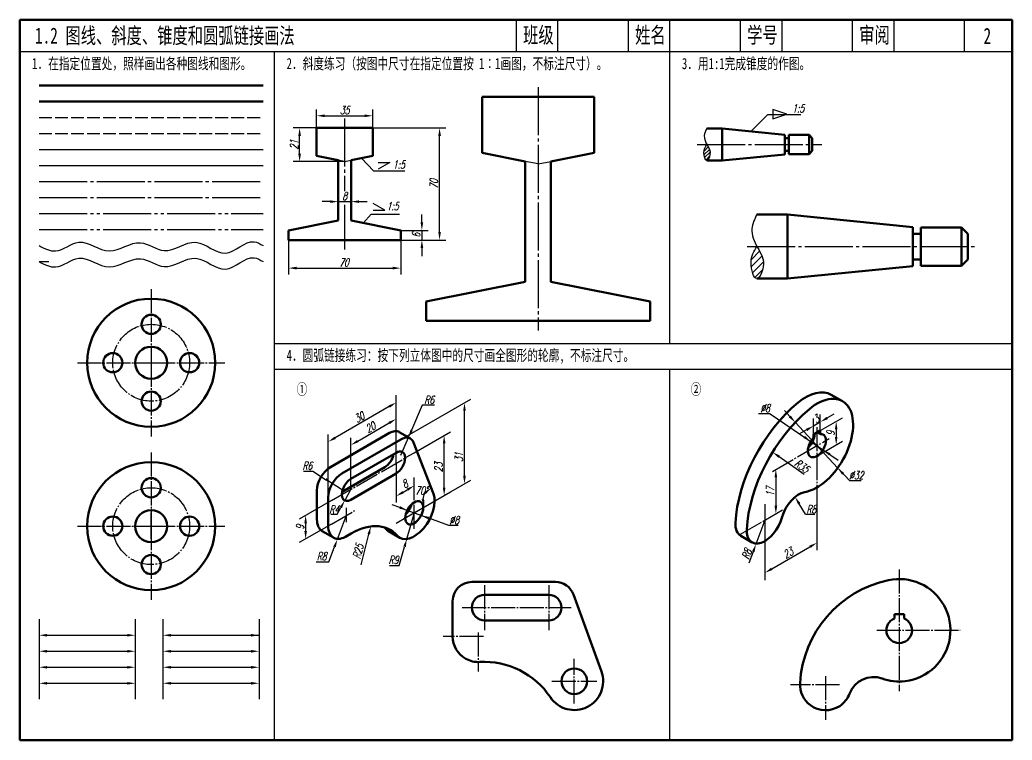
# Model space of a CAD drawing. Header units: millimetres. Extents: x 0 to 1965, y 254 to 841.
# Drawn here: x 360 to 670, y 254.2 to 479.2 of the extents above; entities that cross this region are included whole.
import ezdxf

# ---------------------------------------------------------------- set-up
doc = ezdxf.new("R2010")
doc.units = ezdxf.units.MM
doc.header["$PDMODE"] = 33
doc.header["$PDSIZE"] = 1.5
for name, pattern in [('myCENTER', [18, 15, -1, 1, -1]), ('myHIDDEN', [5, 4, -1]), ('myPHANTOM', [20, 15, -1, 1, -1, 1, -1])]:
    doc.linetypes.add(name, pattern=pattern)
doc.layers.get('Defpoints').update_dxf_attribs({"lineweight": 20})
for name, color, linetype, lineweight in [('中心线', 7, 'myCENTER', 25), ('剖面线', 7, 'Continuous', 25), ('双点画线', 7, 'myPHANTOM', 25), ('尺寸', 7, 'Continuous', 25), ('标注', 7, 'Continuous', 25), ('标题文字', 7, 'Continuous', 25), ('答案中心线', 1, 'myCENTER', 25), ('答案双点画线', 1, 'myPHANTOM', 25), ('答案粗实线', 1, 'Continuous', 50), ('答案细实线', 1, 'Continuous', 25), ('答案虚线', 1, 'myHIDDEN', 25), ('粗实线', 7, 'Continuous', 50), ('细实线', 7, 'Continuous', 25), ('虚线', 7, 'myHIDDEN', 25)]:
    doc.layers.add(name, color=color, linetype=linetype, lineweight=lineweight)
doc.styles.add('尺寸文字1-2.5号', font='txt.shx', dxfattribs={"width": 0.7, "oblique": 15, "height": 2.5})
doc.styles.add('标题汉字1-5号', font='SimSun.ttf', dxfattribs={"width": 0.7, "height": 5})
doc.styles.add('标题汉字2-3.5号', font='SimSun.ttf', dxfattribs={"width": 0.7, "height": 3.5})
doc.dimstyles.new('尺寸25', dxfattribs={"dimtxt": 2.5, "dimasz": 2.5, "dimexe": 2, "dimexo": 0, "dimgap": 0.5, "dimtad": 1, "dimdec": 0, "dimdsep": 46, "dimtxsty": '尺寸文字1-2.5号', "dimcen": 0, "dimadec": 0, "dimazin": 0, "dimtfac": 1, "dimtdec": 0, "dimtmove": 0, "dimatfit": 3, "dimfxl": 0, "dimarcsym": 0})

# ---------------------------------------------------------------- blocks, each defined once
blk = doc.blocks.new('*D2')
at = {"layer": 'Defpoints', "color": 0}
for p in [(470.26, 449.27), (452.76, 445.46), (470.26, 445.46)]:
    blk.add_point(p, dxfattribs=at)
at = {"layer": '尺寸', "color": 0, "lineweight": -2}
for p, q in [((452.76, 445.46), (452.76, 451.27)), ((470.26, 445.46), (470.26, 451.27)), ((455.26, 449.27), (467.76, 449.27))]:
    blk.add_line(p, q, dxfattribs=at)
at = {"layer": '尺寸', "color": 0}
for points in [[(455.26, 449.69), (455.26, 448.86), (452.76, 449.27)], [(467.76, 449.69), (467.76, 448.86), (470.26, 449.27)]]:
    blk.add_solid(points, dxfattribs=at)
at = {"layer": '尺寸', "color": 0, "insert": (461.51, 451.02), "char_height": 2.5, "attachment_point": 5, "style": '尺寸文字1-2.5号'}
blk.add_mtext('35', dxfattribs=at)
blk = doc.blocks.new('*D3')
at = {"layer": 'Defpoints', "color": 0}
for p in [(479.01, 413.46), (479.01, 410.46), (485.63, 410.46)]:
    blk.add_point(p, dxfattribs=at)
at = {"layer": '尺寸', "color": 0, "lineweight": -2}
for p, q in [((485.63, 415.96), (485.63, 418.46)), ((479.01, 413.46), (487.63, 413.46)), ((485.63, 413.46), (485.63, 410.46)), ((479.01, 410.46), (487.63, 410.46)), ((485.63, 407.96), (485.63, 405.46))]:
    blk.add_line(p, q, dxfattribs=at)
at = {"layer": '尺寸', "color": 0}
for points in [[(485.22, 415.96), (486.05, 415.96), (485.63, 413.46)], [(485.22, 407.96), (486.05, 407.96), (485.63, 410.46)]]:
    blk.add_solid(points, dxfattribs=at)
at = {"layer": '尺寸', "color": 0, "insert": (483.88, 411.96), "char_height": 2.5, "attachment_point": 5, "rotation": 90, "style": '尺寸文字1-2.5号'}
blk.add_mtext('6', dxfattribs=at)
blk = doc.blocks.new('*D1')
at = {"layer": 'Defpoints', "color": 0}
for p in [(470.26, 445.46), (491.16, 445.46), (487.63, 410.46)]:
    blk.add_point(p, dxfattribs=at)
at = {"layer": '尺寸', "color": 0, "lineweight": -2}
for p, q in [((470.26, 445.46), (493.16, 445.46)), ((491.16, 412.96), (491.16, 442.96)), ((487.63, 410.46), (493.16, 410.46))]:
    blk.add_line(p, q, dxfattribs=at)
at = {"layer": '尺寸', "color": 0}
for points in [[(490.75, 442.96), (491.58, 442.96), (491.16, 445.46)], [(490.75, 412.96), (491.58, 412.96), (491.16, 410.46)]]:
    blk.add_solid(points, dxfattribs=at)
at = {"layer": '尺寸', "color": 0, "insert": (489.41, 427.96), "char_height": 2.5, "attachment_point": 5, "rotation": 90, "style": '尺寸文字1-2.5号'}
blk.add_mtext('70', dxfattribs=at)
blk = doc.blocks.new('*D4')
at = {"layer": 'Defpoints', "color": 0}
for p in [(447.44, 445.46), (452.76, 445.46), (461.51, 434.96)]:
    blk.add_point(p, dxfattribs=at)
at = {"layer": '尺寸', "color": 0, "lineweight": -2}
for p, q in [((452.76, 445.46), (445.44, 445.46)), ((447.44, 437.46), (447.44, 442.96)), ((461.51, 434.96), (445.44, 434.96))]:
    blk.add_line(p, q, dxfattribs=at)
at = {"layer": '尺寸', "color": 0}
for points in [[(447.02, 442.96), (447.86, 442.96), (447.44, 445.46)], [(447.02, 437.46), (447.86, 437.46), (447.44, 434.96)]]:
    blk.add_solid(points, dxfattribs=at)
at = {"layer": '尺寸', "color": 0, "insert": (445.69, 440.21), "char_height": 2.5, "attachment_point": 5, "rotation": 90, "style": '尺寸文字1-2.5号'}
blk.add_mtext('21', dxfattribs=at)
blk = doc.blocks.new('*D5')
at = {"layer": 'Defpoints', "color": 0}
for p in [(463.51, 422.45), (459.51, 416.56), (463.51, 416.56)]:
    blk.add_point(p, dxfattribs=at)
at = {"layer": '尺寸', "color": 0, "lineweight": -2}
for p, q in [((457.01, 422.45), (454.51, 422.45)), ((459.51, 416.56), (459.51, 424.45)), ((459.51, 422.45), (463.51, 422.45)), ((463.51, 416.56), (463.51, 424.45)), ((466.01, 422.45), (468.51, 422.45))]:
    blk.add_line(p, q, dxfattribs=at)
at = {"layer": '尺寸', "color": 0}
for points in [[(457.01, 422.86), (457.01, 422.03), (459.51, 422.45)], [(466.01, 422.86), (466.01, 422.03), (463.51, 422.45)]]:
    blk.add_solid(points, dxfattribs=at)
at = {"layer": '尺寸', "color": 0, "insert": (461.51, 424.2), "char_height": 2.5, "attachment_point": 5, "style": '尺寸文字1-2.5号'}
blk.add_mtext('8', dxfattribs=at)
blk = doc.blocks.new('*D6')
at = {"layer": 'Defpoints', "color": 0}
for p in [(444.01, 410.46), (479.01, 410.46), (479.01, 401.69)]:
    blk.add_point(p, dxfattribs=at)
at = {"layer": '尺寸', "color": 0, "lineweight": -2}
for p, q in [((444.01, 410.46), (444.01, 399.69)), ((479.01, 410.46), (479.01, 399.69)), ((446.51, 401.69), (476.51, 401.69))]:
    blk.add_line(p, q, dxfattribs=at)
at = {"layer": '尺寸', "color": 0}
for points in [[(446.51, 402.11), (446.51, 401.27), (444.01, 401.69)], [(476.51, 402.11), (476.51, 401.27), (479.01, 401.69)]]:
    blk.add_solid(points, dxfattribs=at)
at = {"layer": '尺寸', "color": 0, "insert": (461.3, 403.44), "char_height": 2.5, "attachment_point": 5, "style": '尺寸文字1-2.5号'}
blk.add_mtext('70', dxfattribs=at)
blk = doc.blocks.new('*D172')
at = {"layer": 'Defpoints', "color": 0}
for p in [(477.59, 354.56), (477.59, 340.76), (463.45, 332.59)]:
    blk.add_point(p, dxfattribs=at)
at = {"layer": '尺寸', "color": 0, "lineweight": -2}
for p, q in [((477.59, 340.76), (477.59, 356.87)), ((465.61, 347.65), (475.43, 353.31)), ((463.45, 332.59), (463.45, 348.71))]:
    blk.add_line(p, q, dxfattribs=at)
at = {"layer": '尺寸', "color": 0}
for points in [[(475.22, 353.67), (475.63, 352.95), (477.59, 354.56)], [(465.4, 348.01), (465.82, 347.29), (463.45, 346.4)]]:
    blk.add_solid(points, dxfattribs=at)
at = {"layer": '尺寸', "color": 0, "insert": (469.55, 351.94), "char_height": 2.5, "attachment_point": 5, "rotation": 30, "style": '尺寸文字1-2.5号'}
blk.add_mtext('20', dxfattribs=at)
blk = doc.blocks.new('*D178')
at = {"layer": 'Defpoints', "color": 0}
for p in [(456.38, 347.43), (477.59, 340.76), (456.38, 328.51)]:
    blk.add_point(p, dxfattribs=at)
at = {"layer": '尺寸', "color": 0, "lineweight": -2}
for p, q in [((477.59, 340.76), (477.59, 361.99)), ((475.43, 358.43), (458.54, 348.68)), ((456.38, 328.51), (456.38, 349.74))]:
    blk.add_line(p, q, dxfattribs=at)
at = {"layer": '尺寸', "color": 0}
for points in [[(475.22, 358.79), (475.63, 358.07), (477.59, 359.68)], [(458.33, 349.04), (458.75, 348.32), (456.38, 347.43)]]:
    blk.add_solid(points, dxfattribs=at)
at = {"layer": '尺寸', "color": 0, "insert": (466.08, 355.06), "char_height": 2.5, "attachment_point": 5, "rotation": 30, "style": '尺寸文字1-2.5号'}
blk.add_mtext('30', dxfattribs=at)
blk = doc.blocks.new('*D173')
at = {"layer": 'Defpoints', "color": 0}
for p in [(492.59, 349.42), (483.25, 344.03), (483.25, 325.25)]:
    blk.add_point(p, dxfattribs=at)
at = {"layer": '尺寸', "color": 0, "lineweight": -2}
for p, q in [((483.25, 344.03), (494.59, 350.58)), ((492.59, 333.14), (492.59, 346.92)), ((483.25, 325.25), (494.59, 331.8))]:
    blk.add_line(p, q, dxfattribs=at)
at = {"layer": '尺寸', "color": 0}
for points in [[(492.18, 346.92), (493.01, 346.92), (492.59, 349.42)], [(492.18, 333.14), (493.01, 333.14), (492.59, 330.64)]]:
    blk.add_solid(points, dxfattribs=at)
at = {"layer": '尺寸', "color": 0, "insert": (490.84, 339.46), "char_height": 2.5, "attachment_point": 5, "rotation": 90, "style": '尺寸文字1-2.5号'}
blk.add_mtext('23', dxfattribs=at)
blk = doc.blocks.new('*D174')
at = {"layer": 'Defpoints', "color": 0}
for p in [(498.94, 359.62), (479.07, 348.15), (483.25, 325.25)]:
    blk.add_point(p, dxfattribs=at)
at = {"layer": '尺寸', "color": 0, "lineweight": -2}
for p, q in [((479.07, 348.15), (500.94, 360.77)), ((498.94, 336.81), (498.94, 357.12)), ((483.25, 325.25), (500.94, 335.46))]:
    blk.add_line(p, q, dxfattribs=at)
at = {"layer": '尺寸', "color": 0}
for points in [[(498.53, 357.12), (499.36, 357.12), (498.94, 359.62)], [(498.53, 336.81), (499.36, 336.81), (498.94, 334.31)]]:
    blk.add_solid(points, dxfattribs=at)
at = {"layer": '尺寸', "color": 0, "insert": (497.19, 342.63), "char_height": 2.5, "attachment_point": 5, "rotation": 90, "style": '尺寸文字1-2.5号'}
blk.add_mtext('31', dxfattribs=at)
blk = doc.blocks.new('*D175')
at = {"layer": 'Defpoints', "color": 0}
for p in [(457.38, 329.09), (457.38, 321.74), (449.31, 317.09)]:
    blk.add_point(p, dxfattribs=at)
at = {"layer": '尺寸', "color": 0, "lineweight": -2}
for p, q in [((457.38, 329.09), (447.31, 323.28)), ((457.38, 321.74), (447.31, 315.93)), ((449.31, 321.93), (449.31, 319.59))]:
    blk.add_line(p, q, dxfattribs=at)
at = {"layer": '尺寸', "color": 0}
for points in [[(448.9, 321.93), (449.73, 321.93), (449.31, 324.43)], [(448.9, 319.59), (449.73, 319.59), (449.31, 317.09)]]:
    blk.add_solid(points, dxfattribs=at)
at = {"layer": '尺寸', "color": 0, "insert": (447.56, 320.76), "char_height": 2.5, "attachment_point": 5, "rotation": 90, "style": '尺寸文字1-2.5号'}
blk.add_mtext('9', dxfattribs=at)
blk = doc.blocks.new('*D176')
at = {"layer": 'Defpoints', "color": 0}
for p in [(481.44, 348.76), (479.07, 343.25)]:
    blk.add_point(p, dxfattribs=at)
at = {"layer": '尺寸', "color": 0, "lineweight": -2}
for p, q in [((485.77, 358.82), (482.43, 351.05)), ((489.57, 358.82), (485.77, 358.82)), ((479.07, 343.25), (481.44, 348.76))]:
    blk.add_line(p, q, dxfattribs=at)
at = {"layer": '尺寸', "color": 0}
blk.add_solid([(482.05, 351.22), (482.81, 350.89), (481.44, 348.76)], dxfattribs=at)
at = {"layer": '尺寸', "color": 0, "insert": (487.92, 360.57), "char_height": 2.5, "attachment_point": 5, "style": '尺寸文字1-2.5号'}
blk.add_mtext('R6', dxfattribs=at)
blk = doc.blocks.new('*D177')
at = {"layer": 'Defpoints', "color": 0}
for p in [(462.03, 324.43), (459.22, 316.94)]:
    blk.add_point(p, dxfattribs=at)
at = {"layer": '尺寸', "color": 0, "lineweight": -2}
for p, q in [((462.03, 324.43), (459.22, 316.94)), ((456.58, 309.92), (458.34, 314.6)), ((452.6, 309.92), (456.58, 309.92))]:
    blk.add_line(p, q, dxfattribs=at)
at = {"layer": '尺寸', "color": 0}
blk.add_solid([(457.95, 314.75), (458.73, 314.45), (459.22, 316.94)], dxfattribs=at)
at = {"layer": '尺寸', "color": 0, "insert": (454.34, 311.67), "char_height": 2.5, "attachment_point": 5, "style": '尺寸文字1-2.5号'}
blk.add_mtext('R8', dxfattribs=at)
blk = doc.blocks.new('*D179')
at = {"layer": 'Defpoints', "color": 0}
for p in [(609.04, 332.34), (592.78, 322.95), (609.04, 315.88)]:
    blk.add_point(p, dxfattribs=at)
at = {"layer": '尺寸', "color": 0, "lineweight": -2}
for p, q in [((609.04, 332.34), (609.04, 313.57)), ((592.78, 322.95), (592.78, 304.18)), ((594.95, 307.74), (606.88, 314.63))]:
    blk.add_line(p, q, dxfattribs=at)
at = {"layer": '尺寸', "color": 0}
for points in [[(606.67, 314.99), (607.09, 314.27), (609.04, 315.88)], [(594.74, 308.1), (595.15, 307.38), (592.78, 306.49)]]:
    blk.add_solid(points, dxfattribs=at)
at = {"layer": '尺寸', "color": 0, "insert": (600.04, 312.7), "char_height": 2.5, "attachment_point": 5, "rotation": 30, "style": '尺寸文字1-2.5号'}
blk.add_mtext('23', dxfattribs=at)
blk = doc.blocks.new('*D180')
at = {"layer": 'Defpoints', "color": 0}
for p in [(610.1, 353.62), (610.1, 350.92), (607.98, 349.69)]:
    blk.add_point(p, dxfattribs=at)
at = {"layer": '尺寸', "color": 0, "lineweight": -2}
for p, q in [((607.98, 349.69), (607.98, 354.7)), ((607.98, 352.39), (610.1, 353.62)), ((610.1, 350.92), (610.1, 355.93)), ((612.27, 354.87), (614.43, 356.12)), ((605.82, 351.14), (603.65, 349.89))]:
    blk.add_line(p, q, dxfattribs=at)
at = {"layer": '尺寸', "color": 0}
for points in [[(612.06, 355.23), (612.48, 354.51), (610.1, 353.62)], [(605.61, 351.5), (606.03, 350.78), (607.98, 352.39)]]:
    blk.add_solid(points, dxfattribs=at)
at = {"layer": '尺寸', "color": 0, "insert": (608.82, 354.55), "char_height": 2.5, "attachment_point": 5, "rotation": 30, "style": '尺寸文字1-2.5号'}
blk.add_mtext('3', dxfattribs=at)
blk = doc.blocks.new('*D181')
at = {"layer": 'Defpoints', "color": 0}
for p in [(609.04, 350.3), (615.07, 346.43), (609.04, 342.96)]:
    blk.add_point(p, dxfattribs=at)
at = {"layer": '尺寸', "color": 0, "lineweight": -2}
for p, q in [((609.04, 350.3), (617.07, 354.94)), ((615.07, 351.28), (615.07, 348.93)), ((609.04, 342.96), (617.07, 347.59))]:
    blk.add_line(p, q, dxfattribs=at)
at = {"layer": '尺寸', "color": 0}
for points in [[(614.65, 351.28), (615.48, 351.28), (615.07, 353.78)], [(614.65, 348.93), (615.48, 348.93), (615.07, 346.43)]]:
    blk.add_solid(points, dxfattribs=at)
at = {"layer": '尺寸', "color": 0, "insert": (613.32, 350.11), "char_height": 2.5, "attachment_point": 5, "rotation": 90, "style": '尺寸文字1-2.5号'}
blk.add_mtext('9', dxfattribs=at)

msp = doc.modelspace()

# ---------------------------------------------------------------- hatches: boundary and pattern name
at = {"layer": '剖面线'}
h = msp.add_hatch(dxfattribs=at)
h.set_pattern_fill('ANSI31', color=256, scale=0.25, style=0)
h.set_pattern_definition([(45, (283.3104, 231.9719), (-0.561266, 0.561266), [])])
edge = h.paths.add_edge_path()
edge.add_spline(control_points=[(574.63, 440.27), (574.19, 439.55), (573.33, 438.13), (574.44, 434.07), (576.23, 437.77), (575.23, 439.22), (574.69, 440.23), (574.67, 440.27)], knot_values=[5.240881, 5.240881, 5.240881, 5.240881, 7.926471, 10.54694, 12.641052, 15.81548, 15.954743, 15.954743, 15.954743, 15.954743], degree=3, periodic=0)
edge.add_line((574.67, 440.27), (574.63, 440.27))
h = msp.add_hatch(dxfattribs=at)
h.set_pattern_fill('ANSI31', color=256, scale=0.5, style=0)
h.set_pattern_definition([(45, (7.6208, -8.1713), (-1.122532, 1.122532), [])])
edge = h.paths.add_edge_path()
edge.add_spline(control_points=[(590.26, 408.42), (589.38, 406.99), (587.65, 404.15), (589.88, 396.03), (593.47, 403.43), (591.46, 406.32), (590.38, 408.34), (590.33, 408.42)], knot_values=[10.481762, 10.481762, 10.481762, 10.481762, 15.852941, 21.093879, 25.282103, 31.630961, 31.909487, 31.909487, 31.909487, 31.909487], degree=3, periodic=0)
edge.add_line((590.33, 408.42), (590.26, 408.42))

# ---------------------------------------------------------------- linework, layer by layer
for p, q in [((439.54, 254.23), (439.54, 469.23)), ((563.04, 469.23), (563.04, 378.1)), ((599.69, 449.73), (595.23, 451.18)), ((595.23, 451.18), (595.23, 448.28)), ((595.23, 448.28), (599.69, 449.73)), ((439.54, 378.1), (670.04, 378.1)), ((439.54, 370.1), (670.04, 370.1)), ((366.07, 292), (366.07, 267)), ((396.07, 292), (396.07, 267)), ((404.75, 292), (404.75, 267)), ((434.75, 292), (434.75, 267))]:
    msp.add_line(p, q)
msp.add_spline([(366.07, 408.7), (371.2, 407.04), (378.44, 409.76), (388, 407.04), (397.7, 409.63), (405.08, 407.17), (415.05, 409.76), (424.34, 406.35), (433.22, 409.9), (436.07, 408.7)], degree=3)
at = {"layer": '中心线'}
for p, q in [((521.94, 458.21), (521.94, 382.21)), ((461.51, 448.46), (461.51, 425.69)), ((571.63, 440.27), (610.6, 440.27)), ((366.07, 428.7), (436.07, 428.7)), ((461.51, 421.44), (461.51, 407.46)), ((587.26, 408.42), (659.19, 408.42)), ((592.78, 327.93), (592.78, 309.27)), ((401.07, 317.08), (401.07, 325.25)), ((397.27, 321.08), (405.01, 321.08))]:
    msp.add_line(p, q, dxfattribs=at)
at = {"layer": '中心线', "ltscale": 0.5}
for p, q in [((401.07, 395.13), (401.07, 372.13)), ((378.07, 372.13), (401.07, 372.13)), ((401.07, 372.13), (401.07, 349.13)), ((401.07, 372.13), (424.07, 372.13)), ((609.04, 351.97), (609.04, 320.09)), ((595.15, 338.2), (612.89, 348.44)), ((457.38, 329.09), (483.25, 344.03)), ((483.25, 320.21), (483.25, 336.29)), ((477.59, 321.98), (489.61, 328.92)), ((457.38, 321.74), (464.69, 325.97)), ((462.03, 326.8), (462.03, 322.32)), ((585.19, 318.57), (598.28, 326.13)), ((634.75, 307.56, 49.72), (634.75, 269.56, 49.72)), ((505.24, 302.64, 64.8), (505.24, 288.64, 64.8)), ((525.25, 302.64, 64.8), (525.25, 288.64, 64.8)), ((498.25, 295.64, 64.8), (532.25, 295.64, 64.8)), ((627.74, 288.56, 49.72), (653.75, 288.56, 49.72)), ((504.87, 286.64, 64.8), (492.25, 286.64, 64.8)), ((503.25, 287.86, 64.8), (503.25, 275.64, 64.8)), ((533.25, 265.64, 64.8), (533.25, 279.64, 64.8)), ((611.75, 274.19, 49.72), (611.75, 260.56, 49.72)), ((526.25, 272.64, 64.8), (540.25, 272.64, 64.8)), ((616.05, 271.56, 49.72), (600.75, 271.56, 49.72))]:
    msp.add_line(p, q, dxfattribs=at)
msp.add_circle((401.07, 372.13), 12, dxfattribs=at)
at = {"layer": '双点画线'}
msp.add_line((366.07, 418.7), (436.07, 418.7), dxfattribs=at)
at = {"layer": '尺寸'}
for p, q in [((461.51, 434.96), (459.51, 435.36)), ((461.51, 434.96), (463.51, 435.36)), ((463.51, 435.36), (470.26, 436.71)), ((466.76, 436.01), (470.56, 432.03)), ((471.99, 434.65), (475.65, 434.65)), ((475.65, 434.65), (471.99, 432.54)), ((470.56, 432.03), (480.3, 432.03)), ((474.11, 419.77), (470.44, 421.88)), ((469.75, 418.56), (467.39, 415.78)), ((469.75, 418.56), (478.63, 418.56)), ((470.44, 419.77), (474.11, 419.77)), ((563.04, 370.1), (563.04, 254.23)), ((600.59, 355.34), (598.89, 357.17)), ((594.45, 356.2), (590.82, 356.2)), ((594.45, 356.2), (615.65, 341.71)), ((602.29, 353.51), (615.52, 339.25)), ((605.07, 337.22), (597.24, 342.76)), ((448.63, 338.22), (451.57, 338.22)), ((451.57, 338.22), (455.52, 335.7)), ((477.59, 340.76), (477.59, 328.5)), ((619.28, 335.21), (615.88, 338.87)), ((460.85, 332.31), (455.79, 335.53)), ((596.21, 336.31), (596.21, 327.43)), ((622.9, 335.21), (619.28, 335.21)), ((463.45, 332.59), (461.52, 329.09)), ((479.76, 331.69), (481.08, 332.46)), ((459.15, 324.8), (460.31, 326.9)), ((478.72, 326.92), (476.37, 327.79)), ((479.5, 326.64), (487, 323.86)), ((605.49, 324.83), (603.52, 328.07)), ((457.19, 324.8), (459.15, 324.8)), ((483.25, 325.25), (480.77, 316.59)), ((494.03, 321.25), (487.78, 323.57)), ((592.78, 322.95), (590.01, 315.45)), ((605.49, 324.83), (608.36, 324.83)), ((496.96, 321.25), (494.03, 321.25)), ((466.64, 309.04), (469.06, 318.58)), ((478.54, 308.78), (480.22, 314.66)), ((589.15, 313.1), (587.82, 309.51)), ((475.55, 308.78), (478.54, 308.78)), ((368.57, 287), (393.57, 287)), ((407.25, 287), (411.71, 287)), ((368.57, 282), (393.57, 282)), ((368.57, 277), (393.57, 277)), ((368.57, 272), (393.57, 272))]:
    msp.add_line(p, q, dxfattribs=at)
msp.add_arc((490.02, 329.16), 4.11, 146.4575, 174.6157, dxfattribs=at)
for points in [[(600.89, 355.62), (600.28, 355.05), (602.29, 353.5)], [(605.3, 349.28), (604.83, 348.59), (607.13, 347.53)], [(597.48, 343.1), (597, 342.42), (595.2, 344.21)], [(613.25, 343.85), (612.78, 343.16), (610.95, 344.92)], [(595.8, 336.31), (596.63, 336.31), (596.21, 338.81)], [(617.53, 337.7), (616.92, 337.14), (615.52, 339.25)], [(455.79, 336.11), (455.34, 335.41), (457.67, 334.42)], [(479.55, 332.05), (479.96, 331.33), (477.59, 330.44)], [(480.87, 332.82), (481.29, 332.1), (483.25, 333.71)], [(486.33, 331.75), (486.85, 331.1), (488.54, 332.99)], [(459.95, 327.1), (460.68, 326.7), (461.52, 329.09)], [(486.33, 329.63), (485.52, 329.45), (486.46, 327.1)], [(603.87, 328.29), (603.16, 327.85), (602.21, 330.2)], [(478.86, 327.31), (478.57, 326.53), (481.06, 326.06)], [(595.8, 327.43), (596.63, 327.43), (596.21, 324.93)], [(487.92, 323.96), (487.63, 323.18), (485.43, 324.44)], [(468.65, 318.68), (469.46, 318.47), (469.67, 321)], [(479.82, 314.77), (480.62, 314.54), (480.91, 317.06)], [(588.76, 313.25), (589.54, 312.96), (590.01, 315.45)], [(368.57, 287.41), (368.57, 286.58), (366.07, 287)], [(393.57, 287.41), (393.57, 286.58), (396.07, 287)], [(407.25, 287.41), (407.25, 286.58), (404.75, 287)], [(368.57, 282.41), (368.57, 281.58), (366.07, 282)], [(393.57, 282.41), (393.57, 281.58), (396.07, 282)], [(368.57, 277.41), (368.57, 276.58), (366.07, 277)], [(393.57, 277.41), (393.57, 276.58), (396.07, 277)], [(368.57, 272.41), (368.57, 271.58), (366.07, 272)], [(393.57, 272.41), (393.57, 271.58), (396.07, 272)]]:
    msp.add_solid(points, dxfattribs=at)
at = {"layer": '标注'}
for p, q in [((588.41, 444.37), (593.72, 449.67)), ((593.72, 449.67), (604.03, 449.67))]:
    msp.add_line(p, q, dxfattribs=at)
at = {"layer": '答案中心线'}
msp.add_line((366.07, 423.7), (436.07, 423.7), dxfattribs=at)
at = {"layer": '答案中心线', "ltscale": 0.5}
for p, q in [((401.07, 344.08), (401.07, 321.08)), ((378.07, 321.08), (401.07, 321.08)), ((401.07, 321.08), (401.07, 298.08)), ((401.07, 321.08), (424.07, 321.08))]:
    msp.add_line(p, q, dxfattribs=at)
msp.add_circle((401.07, 321.08), 12, dxfattribs=at)
at = {"layer": '答案双点画线'}
msp.add_line((366.07, 413.7), (436.07, 413.7), dxfattribs=at)
at = {"layer": '答案粗实线'}
for p, q in [((366.07, 453.7), (436.07, 453.7)), ((504.44, 455.21), (504.44, 437.71)), ((504.44, 455.21), (539.44, 455.21)), ((539.44, 455.21), (539.44, 437.71)), ((517.94, 435.01), (504.44, 437.71)), ((525.94, 435.01), (539.44, 437.71)), ((517.94, 435.01), (517.94, 397.41)), ((525.94, 435.01), (525.94, 397.41)), ((599.9, 418.42), (638.97, 414.51)), ((638.97, 414.51), (638.97, 412.42)), ((638.97, 404.42), (638.97, 402.33)), ((638.97, 402.33), (599.9, 398.42)), ((486.94, 391.21), (517.94, 397.41)), ((525.94, 397.41), (556.94, 391.21)), ((486.94, 391.21), (486.94, 385.21)), ((556.94, 391.21), (556.94, 385.21)), ((486.94, 385.21), (556.94, 385.21)), ((522.62, 303.64, 64.8), (527.35, 303.64, 64.8)), ((532.99, 299.7, 64.8), (541.71, 275.72, 64.8))]:
    msp.add_line(p, q, dxfattribs=at)
for centre, radius in [((401.07, 321.08), 20), ((401.07, 333.08), 3), ((401.07, 321.08), 5), ((389.07, 321.08), 3), ((413.07, 321.08), 3), ((401.07, 309.08), 3)]:
    msp.add_circle(centre, radius, dxfattribs=at)
for centre, radius, start, end in [((638.7, 269.98, 49.72), 35, 102.0098, 176.6364), ((634.75, 288.56, 49.72), 16, 66.1773, 102.0098), ((527.35, 297.64, 64.8), 6, 20, 90), ((503.25, 286.64, 64.8), 8, 240.7792, 273.0785), ((505.03, 253.69, 64.8), 25, 33.8778, 93.0785), ((533.25, 272.64, 64.8), 9, 213.8778, 20), ((626.73, 265.94, 49.72), 8, 70.479, 159.4345), ((634.75, 288.56, 49.72), 16, 250.479, 276.6552), ((611.75, 271.56, 49.72), 8, 176.6364, 233.474), ((611.75, 271.56, 49.72), 8, 303.4685, 339.4345)]:
    msp.add_arc(centre, radius, start, end, dxfattribs=at)
at = {"layer": '答案细实线'}
for p, q in [((521.94, 434.21), (517.94, 435.01)), ((521.94, 434.21), (525.94, 435.01)), ((366.07, 433.7), (436.07, 433.7)), ((411.71, 287), (434.75, 287)), ((407.25, 282), (432.25, 282)), ((407.25, 277), (432.25, 277)), ((407.25, 272), (432.25, 272))]:
    msp.add_line(p, q, dxfattribs=at)
msp.add_spline([(366.07, 403.7), (371.2, 402.04), (378.44, 404.76), (388, 402.04), (397.7, 404.63), (405.08, 402.17), (415.05, 404.76), (424.34, 401.35), (433.22, 404.9), (436.07, 403.7)], degree=3, dxfattribs=at)
for points in [[(432.25, 287.41), (432.25, 286.58), (434.75, 287)], [(407.25, 282.41), (407.25, 281.58), (404.75, 282)], [(432.25, 282.41), (432.25, 281.58), (434.75, 282)], [(407.25, 277.41), (407.25, 276.58), (404.75, 277)], [(432.25, 277.41), (432.25, 276.58), (434.75, 277)], [(407.25, 272.41), (407.25, 271.58), (404.75, 272)], [(432.25, 272.41), (432.25, 271.58), (434.75, 272)]]:
    msp.add_solid(points, dxfattribs=at)
at = {"layer": '答案虚线'}
msp.add_line((366.07, 443.7), (436.07, 443.7), dxfattribs=at)
at = {"layer": '粗实线'}
for p, q in [((360.04, 479.23), (360.04, 254.23)), ((670.04, 479.23), (360.04, 479.23)), ((670.04, 254.23), (670.04, 479.23)), ((366.07, 458.7), (436.07, 458.7)), ((452.76, 445.46), (452.76, 436.71)), ((452.76, 445.46), (470.26, 445.46)), ((470.26, 445.46), (470.26, 436.71)), ((574.63, 445.27), (579.45, 445.27)), ((579.45, 445.27), (579.45, 435.27)), ((579.45, 445.27), (598.98, 443.31)), ((598.98, 443.31), (598.98, 437.22)), ((598.98, 442.27), (600.25, 442.27)), ((600.25, 443.27), (600.25, 437.27)), ((606.6, 443.27), (600.25, 443.27)), ((606.6, 443.27), (606.6, 437.27)), ((606.6, 443.27), (607.6, 442.27)), ((607.6, 442.27), (607.6, 438.27)), ((598.98, 437.22), (579.45, 435.27)), ((598.98, 438.27), (600.25, 438.27)), ((606.6, 437.27), (600.25, 437.27)), ((607.6, 438.27), (606.6, 437.27)), ((459.51, 435.36), (452.76, 436.71)), ((459.51, 435.36), (459.51, 416.56)), ((463.51, 435.36), (470.26, 436.71)), ((463.51, 435.36), (463.51, 416.56)), ((574.63, 435.27), (579.45, 435.27)), ((444.01, 413.46), (459.51, 416.56)), ((463.51, 416.56), (479.01, 413.46)), ((590.26, 418.42), (599.9, 418.42)), ((599.9, 418.42), (599.9, 398.42)), ((444.01, 413.46), (444.01, 410.46)), ((479.01, 413.46), (479.01, 410.46)), ((638.97, 412.42), (641.51, 412.42)), ((638.97, 412.42), (638.97, 404.42)), ((641.51, 414.42), (641.51, 402.42)), ((654.19, 414.42), (641.51, 414.42)), ((654.19, 414.42), (654.19, 402.42)), ((654.19, 414.42), (656.19, 412.42)), ((656.19, 412.42), (656.19, 404.42)), ((444.01, 410.46), (479.01, 410.46)), ((638.97, 404.42), (641.51, 404.42)), ((656.19, 404.42), (654.19, 402.42)), ((654.19, 402.42), (641.51, 402.42)), ((590.26, 398.42), (599.9, 398.42)), ((501.25, 303.64, 64.8), (522.62, 303.64, 64.8)), ((495.25, 286.64, 64.8), (495.25, 297.64, 64.8)), ((525.25, 299.64, 64.8), (505.25, 299.64, 64.8)), ((505.25, 291.64, 64.8), (525.25, 291.64, 64.8)), ((633.25, 293.56, 49.72), (633.25, 292.27, 49.72)), ((636.25, 293.56, 49.72), (633.25, 293.56, 49.72)), ((636.25, 292.27, 49.72), (636.25, 293.56, 49.72)), ((360.04, 254.23), (670.04, 254.23))]:
    msp.add_line(p, q, dxfattribs=at)
at = {"layer": '粗实线', "extrusion": (-5.55112e-17, 0.816497, 0.57735)}
for p, q in [((613.51, 362.12), (617.04, 360.08)), ((478.53, 350.48), (482.07, 348.44)), ((610.1, 350.92), (607.98, 349.69)), ((609.19, 350.39), (610.1, 349.86)), ((610.1, 349.86), (610.1, 350.92)), ((457.08, 339.53), (475.53, 350.19)), ((460.62, 337.49), (479.07, 348.15)), ((483.06, 347.22), (489.23, 331.21)), ((607.98, 349.69), (607.98, 348.64)), ((477.59, 344.03), (463.45, 335.86)), ((460.71, 331.83), (474.05, 339.53)), ((463.45, 329.33), (477.59, 337.49)), ((452.84, 323.2), (452.84, 332.19)), ((456.38, 321.16), (456.38, 330.14)), ((454.5, 319.54), (458.03, 317.5)), ((475.21, 319.49), (478.75, 317.45)), ((585.25, 318.07), (588.78, 316.02))]:
    msp.add_line(p, q, dxfattribs=at)
at = {"layer": '粗实线'}
for centre, radius in [((401.07, 372.13), 20), ((401.07, 384.13), 3), ((389.07, 372.13), 3), ((401.07, 372.13), 5), ((413.07, 372.13), 3), ((401.07, 360.13), 3), ((533.25, 272.64, 64.8), 4)]:
    msp.add_circle(centre, radius, dxfattribs=at)
for centre, radius, start, end in [((501.25, 297.64, 64.8), 6, 90, 180), ((634.75, 288.56, 49.72), 16, 276.6552, 66.1773), ((505.25, 295.64, 64.8), 4, 90, 270), ((525.25, 295.64, 64.8), 4, 270, 90), ((634.75, 288.56, 49.72), 4, 112.0243, 67.9757), ((503.25, 286.64, 64.8), 8, 180, 240.7792), ((611.75, 271.56, 49.72), 8, 233.474, 303.4685)]:
    msp.add_arc(centre, radius, start, end, dxfattribs=at)
for centre, major_axis, start_param, end_param in [((605.51, 348.26), (8, 13.86), 0, 0.995008), ((608.3, 334.7), (17.5, 30.31), 0.995008, 2.297489), ((609.04, 346.22), (8, 13.86), 3.586285, 7.278193), ((611.84, 332.66), (17.5, 30.31), 0.995008, 2.297489), ((475.53, 345.29), (3, 5.2), 0, 0.785398), ((479.07, 343.25), (3, 5.2), 5.846853, 7.068583), ((609.04, 346.22), (2, 3.46), 1.169795, 6.684187), ((605.51, 348.26), (2, 3.46), 4.225694, 5.497787), ((477.59, 340.76), (2, 3.46), 3.926991, 7.068583), ((474.05, 342.8), (2, 3.46), 3.926991, 5.245107), ((457.08, 334.64), (3, 5.2), 0.785398, 2.356194), ((460.62, 332.59), (3, 5.2), 0.785398, 2.356194), ((463.45, 332.59), (2, 3.46), 0.785398, 3.926991), ((603.37, 324.48), (4, 6.93), 0.444692, 1.997258), ((483.25, 325.25), (4.5, 7.79), 2.947473, 5.846853), ((479.71, 327.29), (2, 3.46), 4.225694, 5.199084), ((458.5, 326.47), (4, 6.93), 2.356194, 3.141593), ((592.78, 322.95), (4, 6.93), 2.297489, 5.138851), ((462.03, 324.43), (4, 6.93), 2.356194, 3.98072), ((463.29, 298.25), (12.5, 21.65), 6.089066, 7.122313), ((459.75, 300.29), (12.5, 21.65), 6.089066, 6.141288), ((479.71, 327.29), (4.5, 7.79), 2.947473, 3.141593), ((589.25, 324.99), (4, 6.93), 2.297489, 3.141593)]:
    msp.add_ellipse(centre, major_axis=major_axis, ratio=0.57735, start_param=start_param, end_param=end_param, dxfattribs=at)
msp.add_ellipse((483.25, 325.25), major_axis=(2, 3.46), ratio=0.57735, dxfattribs=at)
at = {"layer": '细实线'}
for p, q in [((515.04, 479.23), (515.04, 469.23)), ((528.04, 479.23), (528.04, 469.23)), ((550.04, 479.23), (550.04, 469.23)), ((563.04, 479.23), (563.04, 469.23)), ((585.04, 479.23), (585.04, 469.23)), ((598.04, 479.23), (598.04, 469.23)), ((620.04, 479.23), (620.04, 469.23)), ((633.04, 479.23), (633.04, 469.23)), ((655.04, 479.23), (655.04, 469.23)), ((670.04, 469.23), (360.04, 469.23)), ((366.07, 453.7), (369.07, 453.7)), ((366.07, 443.7), (369.07, 443.7)), ((366.07, 438.7), (436.07, 438.7)), ((366.07, 433.7), (369.07, 433.7)), ((366.07, 423.7), (369.07, 423.7)), ((366.07, 413.7), (369.07, 413.7)), ((366.07, 403.7), (369.07, 403.7)), ((509.62, 385.21), (534.32, 385.21))]:
    msp.add_line(p, q, dxfattribs=at)
for points in [[(574.63, 445.27), (573.87, 443.06), (574.74, 440.14), (575.64, 437.1), (574.63, 435.27), (573.74, 437.73), (574.63, 440.27)], [(590.26, 418.42), (588.74, 414), (590.47, 408.17), (592.29, 402.08), (590.26, 398.42), (588.48, 403.35), (590.26, 408.42)]]:
    msp.add_spline(points, degree=3, dxfattribs=at)
at = {"layer": '虚线'}
msp.add_line((366.07, 448.7), (436.07, 448.7), dxfattribs=at)

# ---------------------------------------------------------------- texts
at = {"layer": '尺寸', "style": '尺寸文字1-2.5号', "oblique": 15, "width": 0.7}
for p in [(476.55, 432.75), (474.62, 419.77)]:
    msp.add_text('1:5', height=2.5, dxfattribs=at).set_placement(p)
at = {"layer": '尺寸', "char_height": 2.5, "attachment_point": 5, "style": '尺寸文字1-2.5号'}
for s, insert in [('∅8', (592.88, 357.95)), ('R6', (449.85, 339.97)), ('∅32', (621.34, 336.96)), ('70°', (485.53, 332.23)), ('R4', (458.25, 326.3)), ('R8', (607.29, 326.37)), ('∅8', (495.75, 323)), ('R9', (476.79, 310.53))]:
    msp.add_mtext(s, dxfattribs=dict(at, insert=insert))
for s, insert, rotation in [('R35', (604.34, 339.85), 324.7273), ('8', (480.29, 334.27), 30), ('17', (594.46, 331.87), 90), ('R25', (465.73, 313.21), 75.7787), ('R8', (587.12, 312.32), 69.7553)]:
    msp.add_mtext(s, dxfattribs=dict(at, insert=insert, rotation=rotation))
at = {"layer": '标注', "style": '尺寸文字1-2.5号', "oblique": 15, "width": 0.7}
msp.add_text('1:5', height=2.5, dxfattribs=at).set_placement((601.32, 450.32))
at = {"layer": '标题文字', "width": 0.7}
for s, height, style, p in [('1.2 图线、斜度、锥度和圆弧链接画法', 5, '标题汉字1-5号', (364.77, 471.83)), ('班级', 5, '标题汉字1-5号', (517.26, 472)), ('姓名', 5, '标题汉字1-5号', (552.26, 472)), ('学号', 5, '标题汉字1-5号', (587.26, 472)), ('审阅', 5, '标题汉字1-5号', (622.26, 472)), ('2', 5, '标题汉字1-5号', (661.09, 471.73)), ('1．在指定位置处，照样画出各种图线和图形。', 3.5, '标题汉字2-3.5号', (363.87, 463.83)), ('2．斜度练习（按图中尺寸在指定位置按 1∶1画图，不标注尺寸）。', 3.5, '标题汉字2-3.5号', (443.37, 463.83)), ('3．用1:1完成锥度的作图。', 3.5, '标题汉字2-3.5号', (566.87, 463.83)), ('4．圆弧链接练习：按下列立体图中的尺寸画全图形的轮廓, 不标注尺寸。', 3.5, '标题汉字2-3.5号', (443.37, 372.69)), ('①', 3.5, '标题汉字2-3.5号', (446.5, 362.11)), ('②', 3.5, '标题汉字2-3.5号', (569.59, 362.11))]:
    msp.add_text(s, height=height, dxfattribs=dict(at, style=style)).set_placement(p)

# ---------------------------------------------------------------- dimensions: what is measured, and where the dimension line sits
at = {"layer": '尺寸'}
dim = msp.add_linear_dim(base=(470.26, 449.27), p1=(452.76, 445.46), p2=(470.26, 445.46), text='35', dimstyle='尺寸25', override={"dimtxsty": '尺寸文字1-2.5号'}, dxfattribs=at)
dim.commit()
dim.dimension.update_dxf_attribs({"geometry": '*D2', "text_midpoint": (461.51, 451.02)})
for base, p1, p2, text, picture, middle in [((447.44, 445.46), (461.51, 434.96), (452.76, 445.46), '21', '*D4', (445.69, 440.21)), ((491.16, 445.46), (487.63, 410.46), (470.26, 445.46), '70', '*D1', (489.41, 427.96)), ((485.63, 410.46), (479.01, 413.46), (479.01, 410.46), '6', '*D3', (483.88, 411.96))]:
    dim = msp.add_linear_dim(base=base, p1=p1, p2=p2, angle=90, text=text, dimstyle='尺寸25', dxfattribs=at)
    dim.commit()
    dim.dimension.update_dxf_attribs({"geometry": picture, "text_midpoint": middle})
dim = msp.add_linear_dim(base=(463.51, 422.45), p1=(459.51, 416.56), p2=(463.51, 416.56), text='8', dimstyle='尺寸25', dxfattribs=at)
dim.commit()
dim.dimension.update_dxf_attribs({"geometry": '*D5', "text_midpoint": (461.51, 424.2)})
dim = msp.add_linear_dim(base=(479.01, 401.69), p1=(444.01, 410.46), p2=(479.01, 410.46), text='70', dimstyle='尺寸25', dxfattribs=at)
dim.commit()
dim.dimension.update_dxf_attribs({"geometry": '*D6', "text_midpoint": (461.3, 401.69), "dimtype": 160})
for base, p1, p2, angle, text, picture, middle, dimtype in [((456.38, 347.43), (477.59, 340.76), (456.38, 328.51), 210, '30', '*D178', (466.96, 353.54), 161), ((498.94, 359.62), (483.25, 325.25), (479.07, 348.15), 270, '31', '*D174', (498.94, 342.63), 160), ((477.59, 354.56), (463.45, 332.59), (477.59, 340.76), 30, '20', '*D172', (470.43, 350.43), 161), ((492.59, 349.42), (483.25, 325.25), (483.25, 344.03), 90, '23', '*D173', (492.59, 339.46), 161)]:
    dim = msp.add_linear_dim(base=base, p1=p1, p2=p2, angle=angle, text=text, dimstyle='尺寸25', dxfattribs=at)
    dim.commit()
    dim.dimension.update_dxf_attribs({"geometry": picture, "text_midpoint": middle, "dimtype": dimtype})
dim = msp.add_radius_dim(center=(479.07, 343.25), mpoint=(481.44, 348.76), dimstyle='尺寸25', override={"dimtoh": 1}, dxfattribs=at)
dim.commit()
dim.dimension.update_dxf_attribs({"geometry": '*D176', "text_midpoint": (487.92, 358.82), "dimtype": 164})
dim = msp.add_linear_dim(base=(610.1, 353.62), p1=(607.98, 349.69), p2=(610.1, 350.92), angle=30, text='3', dimstyle='尺寸25', override={"dimtoh": 1, "dimtmove": 2}, dxfattribs=at)
dim.commit()
dim.dimension.update_dxf_attribs({"geometry": '*D180', "text_midpoint": (608.82, 354.55), "dimtype": 161})
for p1, p2, distance, text, picture, middle in [((609.04, 350.3), (609.04, 342.96), 6.02, '9', '*D181', (613.32, 350.11)), ((592.78, 322.95), (609.04, 332.34), -14.26, '23', '*D179', (600.04, 312.7))]:
    dim = msp.add_aligned_dim(p1=p1, p2=p2, distance=distance, text=text, dimstyle='尺寸25', override={"dimtoh": 1}, dxfattribs=at)
    dim.commit()
    dim.dimension.update_dxf_attribs({"geometry": picture, "text_midpoint": middle})
dim = msp.add_aligned_dim(p1=(457.38, 329.09), p2=(457.38, 321.74), distance=-8.07, text='9', dimstyle='尺寸25', dxfattribs=at)
dim.commit()
dim.dimension.update_dxf_attribs({"geometry": '*D175', "text_midpoint": (447.56, 320.76)})
dim = msp.add_radius_dim(center=(462.03, 324.43), mpoint=(459.22, 316.94), dimstyle='尺寸25', override={"dimtoh": 1}, dxfattribs=at)
dim.commit()
dim.dimension.update_dxf_attribs({"geometry": '*D177', "text_midpoint": (454.34, 311.67)})

doc.saveas('drawing.dxf')
